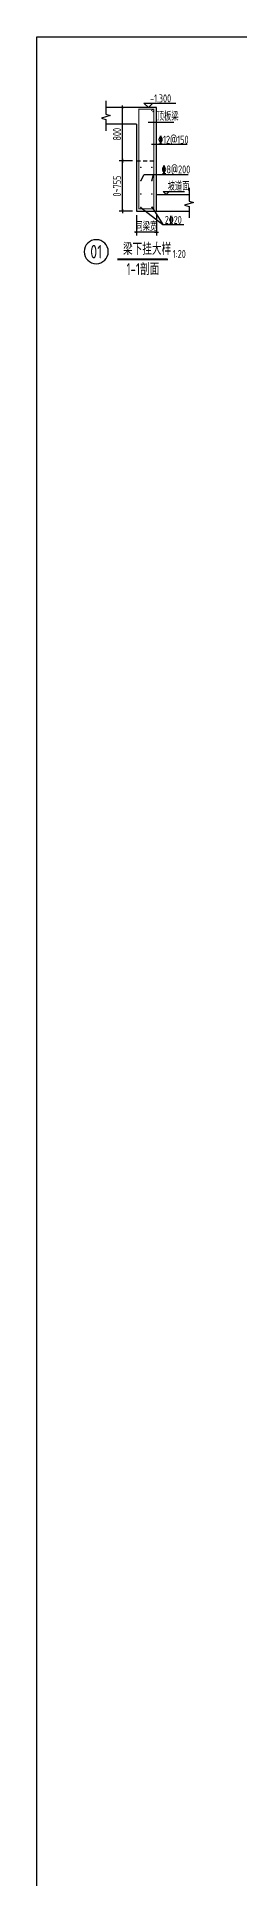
# Model space of a CAD drawing. Header units: millimetres. Extents: x 64473 to 386235, y 427387 to 703525.
# Drawn here: x 156735 to 171924, y 565456 to 703525 of the extents above; entities that cross this region are included whole.
import ezdxf
from ezdxf.enums import TextEntityAlignment as Align

# ---------------------------------------------------------------- set-up
doc = ezdxf.new("R2010")
doc.units = ezdxf.units.MM
doc.header["$LTSCALE"] = 100
doc.header["$PDMODE"] = 35
doc.header["$PDSIZE"] = 200
doc.linetypes.add('3', pattern=[5, 3, -2])
for name, color, linetype in [('B-TEXT', 7, 'Continuous'), ('L-AXIS', 3, 'Continuous'), ('L-TEXT', 6, 'Continuous')]:
    doc.layers.add(name, color=color, linetype=linetype)
doc.styles.add('COMPLEX', font='tssdeng.shx', dxfattribs={"width": 0.7, "bigfont": 'tssdchn.shx'})
doc.styles.add('hztxt', font='tssdeng.shx', dxfattribs={"width": 0.7, "bigfont": 'tssdchn.shx'})
doc.styles.get("Standard").update_dxf_attribs({"font": 'tssdeng.shx', "width": 0.7, "bigfont": 'tssdchn.shx'})
doc.styles.add('TSSD_REIN', font='Tssdeng.shx', dxfattribs={"width": 0.7, "bigfont": 'tssdchn.shx'})
doc.dimstyles.new('DIM20', dxfattribs={"dimtxt": 300, "dimasz": 1, "dimexe": 250, "dimexo": 300, "dimgap": 100, "dimtad": 1, "dimdec": 0, "dimlfac": 0.2, "dimzin": 0, "dimdsep": 46, "dimtxsty": 'hztxt', "dimblk": '_DIMX', "dimcen": 0.09, "dimclrt": 7, "dimadec": 0, "dimazin": 0, "dimtfac": 1, "dimtdec": 0, "dimtix": 1, "dimtmove": 2, "dimatfit": 3, "dimldrblk": '_DIMX', "dimfxl": 1, "dimtolj": 1, "dimtzin": 0, "dimarcsym": 0})

# ---------------------------------------------------------------- blocks, each defined once
blk = doc.blocks.new('_AXISO')
blk.add_circle((0, 0), 0.5)
at = {"layer": 'B-TEXT', "style": 'COMPLEX', "width": 1.450893}
blk.add_attdef('A', text='', height=0.56, dxfattribs=at).set_placement((0.249375, -0.28), (0.749375, -0.28), align=Align.FIT)
blk = doc.blocks.new('_DIMX')
blk.add_line((-150, 0), (150, 0))
at = {"const_width": 50}
blk.add_lwpolyline([(-70, -70), (70, 70)], dxfattribs=at)
blk = doc.blocks.new('*D729')
at = {"layer": 'Defpoints', "color": 0, "linetype": 'ByBlock'}
for p in [(164207, 690448), (165707, 690448), (164207, 688881)]:
    blk.add_point(p, dxfattribs=at)
at = {"layer": 'L-TEXT', "color": 0, "linetype": 'ByBlock', "lineweight": -2}
for p, q in [((164207, 690148), (164207, 688631)), ((165707, 690148), (165707, 688631)), ((165706, 688881), (164208, 688881))]:
    blk.add_line(p, q, dxfattribs=at)
at = {"layer": 'L-TEXT', "color": 0, "linetype": 'ByBlock', "lineweight": -2, "rotation": 180}
blk.add_blockref('_DIMX', (164207, 688881), dxfattribs=at)
at = {"layer": 'L-TEXT', "color": 0, "linetype": 'ByBlock', "lineweight": -2}
blk.add_blockref('_DIMX', (165707, 688881), dxfattribs=at)
at = {"layer": 'L-TEXT', "color": 7, "linetype": 'ByBlock', "insert": (164957, 689281), "char_height": 600, "attachment_point": 5, "style": 'TSSD_REIN'}
blk.add_mtext('\\A1;同梁宽', dxfattribs=at)

msp = doc.modelspace()

# ---------------------------------------------------------------- linework, layer by layer
at = {"layer": 'L-AXIS'}
msp.add_lwpolyline([(156734.8, 703525.4), (386234.8, 703525.4), (386234.8, 467498.7), (156734.8, 467498.7)], close=True, dxfattribs=at)
at = {"layer": 'L-TEXT', "color": 0, "linetype": 'ByBlock'}
for p, q in [((164206.7, 698223.2), (161922.8, 698223.2)), ((165706.7, 698223.2), (164206.7, 698223.2)), ((165706.7, 690448.2), (165706.7, 698223.2)), ((164206.7, 696973.2), (161922.8, 696973.2)), ((164206.7, 696973.2), (164206.7, 690448.2)), ((165084.2, 697132.9), (167022, 697132.9)), ((165336.7, 695473), (168024.7, 695473)), ((164542.9, 692738.5), (164790.7, 693205.2)), ((164790.7, 693205.2), (168102.4, 693205.2)), ((165368.7, 692738.5), (165500.5, 693205.2)), ((164206.7, 690448.2), (168161.3, 690448.2)), ((164542.9, 690738.5), (166199.7, 689443.9)), ((165367.6, 690768.4), (166199.7, 689443.9)), ((165706.7, 691698.2), (168161.3, 691698.2)), ((166199.7, 689443.9), (167773.1, 689443.9)), ((162789.9, 686821), (166567.3, 686821))]:
    msp.add_line(p, q, dxfattribs=at)
at = {"layer": 'L-TEXT', "color": 0, "linetype": '3'}
msp.add_line((164206.7, 694223.2), (165706.7, 694223.2), dxfattribs=at)
at = {"layer": 'L-TEXT', "color": 0, "linetype": 'ByBlock'}
for points in [[(161922.8, 698733), (161922.8, 697720.3), (162252.8, 697615.3), (161592.8, 697435.3), (161922.8, 697330.3), (161922.8, 696474.6)], [(165445.1, 698560.7), (165107.6, 698223.2), (164770.1, 698560.7), (167174.2, 698560.7)], [(166665.5, 691923.2), (166440.5, 691698.2), (166215.5, 691923.2), (167818.2, 691923.2)], [(168161.3, 692208), (168161.3, 691195.3), (168491.3, 691090.3), (167831.3, 690910.3), (168161.3, 690805.3), (168161.3, 689949.6)]]:
    msp.add_lwpolyline(points, dxfattribs=at)
for points, const_width in [([(165329.9, 697984.9), (165433.8, 698088.8), (165525.7, 698088.8), (165525.7, 690636.6), (164403.1, 690636.6), (164403.1, 698088.8), (165525.7, 698088.8), (165525.7, 697997), (165421.8, 697893)], 75), ([(162789.9, 686921), (166567.3, 686921)], 50)]:
    msp.add_lwpolyline(points, dxfattribs=dict(at, const_width=const_width))
at = {"layer": 'L-TEXT', "color": 0, "linetype": 'ByBlock', "const_width": 60}
for points in [[(164512.9, 693738.5, 1), (164572.9, 693738.5, 1)], [(165338.7, 693738.5, 1), (165398.7, 693738.5, 1)], [(164512.9, 692738.5, 1), (164572.9, 692738.5, 1)], [(164512.9, 691738.5, 1), (164572.9, 691738.5, 1)], [(165338.7, 692738.5, 1), (165398.7, 692738.5, 1)], [(165338.7, 691738.5, 1), (165398.7, 691738.5, 1)], [(164512.9, 690738.5, 1), (164572.9, 690738.5, 1)], [(165338.7, 690738.5, 1), (165398.7, 690738.5, 1)]]:
    msp.add_lwpolyline(points, format="xyb", close=True, dxfattribs=at)

# ---------------------------------------------------------------- block references
at = {"layer": 'L-TEXT', "color": 0, "linetype": 'ByBlock'}
ref = msp.add_blockref('_AXISO', (161198.1, 687415.8), dxfattribs=dict(at, xscale=-1800, yscale=1800, zscale=1800, rotation=180))
ref.add_attrib('A', '01', dxfattribs={"height": 1008, "style": 'COMPLEX', "width": 0.928571}).set_placement((160748.1, 686911.8), (161648.1, 686911.8), align=Align.FIT)

# ---------------------------------------------------------------- texts
at = {"layer": 'L-TEXT', "color": 0, "linetype": 'ByBlock', "width": 0.7}
for s, height, p in [('-1.300', 600, (165231.5, 698608.6)), ('顶板梁', 600, (165736.1, 697239.5)), ('%%13212@150', 600, (165848.6, 695510.5)), ('%%1328@200', 600, (166105.1, 693280.2)), ('坡道面', 600, (166552.2, 691997)), ('2%%13220', 600, (166337.7, 689500.2)), ('梁下挂大样', 900, (163202.1, 687168)), ('1-1剖面', 900, (163468.4, 685659.8)), ('1:20', 600, (166937.2, 686941.5))]:
    msp.add_text(s, height=height, dxfattribs=at).set_placement(p)

# ---------------------------------------------------------------- dimensions: what is measured, and where the dimension line sits
at = {"layer": 'L-TEXT', "color": 0, "linetype": 'ByBlock'}
msp.add_linear_dim(base=(163156.2, 698223.2), p1=(164206.7, 694223.2), p2=(164206.7, 698223.2), angle=90, dimstyle='DIM20', override={"dimtxt": 600, "dimtxsty": 'TSSD_REIN'}, dxfattribs=at).render()
msp.add_linear_dim(base=(163156.2, 694223.2), p1=(164206.7, 690448.2), p2=(164206.7, 694223.2), angle=90, text='0~755', dimstyle='DIM20', override={"dimtxt": 600, "dimtxsty": 'TSSD_REIN'}, dxfattribs=at).render()
dim = msp.add_linear_dim(base=(164206.7, 688880.6), p1=(165706.7, 690448.2), p2=(164206.7, 690448.2), text='同梁宽', dimstyle='DIM20', override={"dimtxt": 600, "dimtxsty": 'TSSD_REIN'}, dxfattribs=at)
dim.commit()
dim.dimension.update_dxf_attribs({"geometry": '*D729', "text_midpoint": (164956.7, 689280.6)})

doc.saveas('drawing.dxf')
